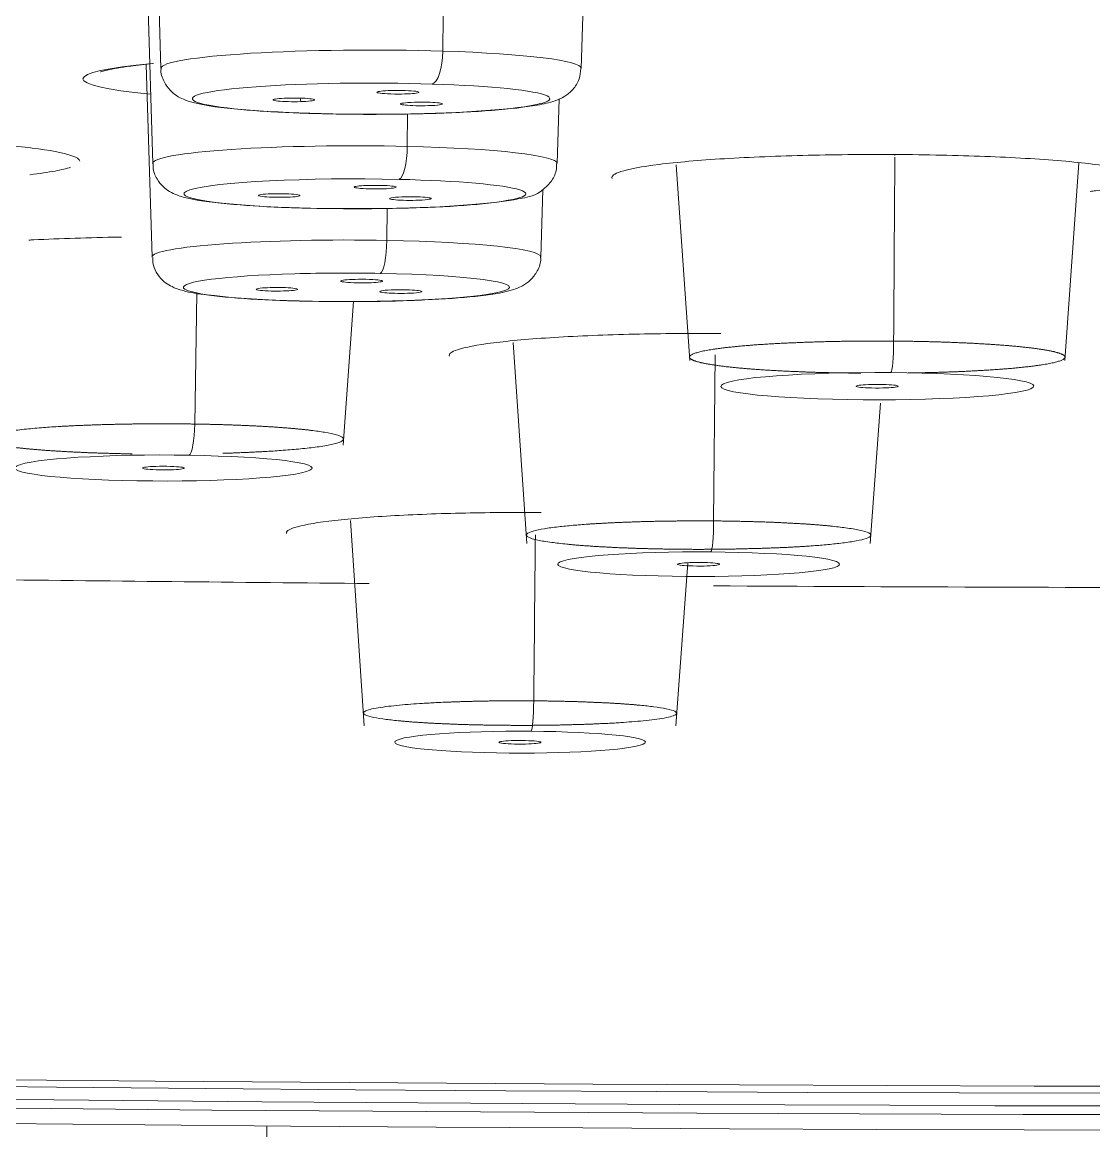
# Model space of a CAD drawing. Extents: x 19821 to 22981, y -91 to 2224.
# Drawn here: x 20677 to 20687.25, y 1291.2 to 1301.8 of the extents above; entities that cross this region are included whole.
import ezdxf

# ---------------------------------------------------------------- set-up
doc = ezdxf.new("R2010")
doc.units = 0
doc.header["$LTSCALE"] = 10
doc.header["$MEASUREMENT"] = 0
doc.layers.add('1', color=7, linetype='CONTINUOUS')

msp = doc.modelspace()

# ---------------------------------------------------------------- linework, layer by layer
at = {"layer": '1', "color": 7, "linetype": 'Continuous', "lineweight": 18}
for p, q in [((20678.265, 1303.466), (20678.328, 1301.355)), ((20678.193, 1302.29), (20678.249, 1300.447)), ((20682.346, 1301.355), (20682.364, 1301.957)), ((20678.187, 1301.392), (20678.243, 1299.552)), ((20682.116, 1300.447), (20682.135, 1301.064)), ((20683.254, 1300.432), (20683.384, 1298.563)), ((20686.971, 1298.563), (20687.105, 1300.454)), ((20681.96, 1299.552), (20681.979, 1300.196)), ((20680.069, 1297.755), (20680.17, 1299.127)), ((20681.697, 1298.734), (20681.828, 1296.813)), ((20685.042, 1298.188), (20685.047, 1298.188)), ((20685.111, 1296.813), (20685.208, 1298.154)), ((20678.096, 1297.413), (20678.105, 1297.413)), ((20680.141, 1297.034), (20680.272, 1295.07)), ((20683.251, 1295.07), (20683.367, 1296.629)), ((20683.347, 1296.499), (20683.352, 1296.499)), ((20679.341, 1291.243), (20679.341, 1217.442))]:
    msp.add_line(p, q, dxfattribs=at)
at = {"layer": '1', "color": 7, "linetype": 'Continuous', "lineweight": 13}
for p, q in [((20681.024, 1301.52), (20681.027, 1301.857)), ((20680.683, 1300.61), (20680.685, 1300.921)), ((20685.346, 1300.522), (20685.346, 1300.53)), ((20680.488, 1299.711), (20680.49, 1300.019)), ((20678.651, 1297.956), (20678.67, 1299.206)), ((20683.613, 1297.029), (20683.626, 1298.616))]:
    msp.add_line(p, q, dxfattribs=at)
at = {"layer": '1', "color": 7, "linetype": 'Continuous', "lineweight": 18}
for centre, major_axis, ratio, start_param, end_param in [((20690.341, 1301.967), (121.8, 0), 0.087156, 1.570796, 4.70718), ((20690.341, 1302.016), (119.248, 0), 0.087156, 1.570796, 3.197179), ((20690.341, 1301.967), (-120.85, 0), 0.087156, 4.712389, 7.853982), ((20690.341, 1301.967), (119.464, 0), 0.087156, 1.570796, 3.186508), ((20690.341, 1301.967), (119.464, 0), 0.087156, 3.216942, 4.712389), ((20690.341, 1302.016), (119.248, 0), 0.087156, 3.248753, 4.705425), ((20690.341, 1301.967), (-123.486, 0), 0.087156, 0.153054, 1.5633), ((20680.101, 1299.263), (-1.559, 0), 0.087156, 4.502949, 5.033338), ((20685.308, 1298.746), (0.002, 0.3), 0.086797, 3.22925, 4.721341), ((20685.177, 1298.317), (-1.496, 0), 0.087156, 4.62515, 7.766613), ((20685.178, 1298.318), (-1.496, 0), 0.087154, 1.4835, 4.625079), ((20678.599, 1297.956), (0.005, 0.3), 0.172877, 3.23031, 4.713541), ((20678.352, 1297.536), (-1.422, 0), 0.087156, 4.538222, 7.678897), ((20678.351, 1297.535), (-1.422, 0), 0.087155, 1.396508, 4.537425), ((20683.587, 1297.032), (0.002, 0.3), 0.086574, 3.229423, 4.703739), ((20683.47, 1296.616), (-1.348, 0), 0.087156, 4.625452, 7.765963), ((20683.469, 1296.616), (-1.348, 0), 0.087156, 1.483589, 4.624639), ((20681.867, 1295.318), (0.002, 0.3), 0.086096, 3.229749, 4.686131), ((20681.764, 1294.915), (-1.2, 0), 0.087156, 4.626468, 7.765185), ((20681.76, 1294.915), (-1.2, 0), 0.087156, 1.48502, 4.62345)]:
    msp.add_ellipse(centre, major_axis=major_axis, ratio=ratio, start_param=start_param, end_param=end_param, dxfattribs=at)
at = {"layer": '1', "color": 7, "linetype": 'Continuous', "lineweight": 13}
for centre, major_axis, ratio, start_param, end_param in [((20680.337, 1301.356), (-2.009, 0), 0.087156, 4.363323, 6.285782), ((20680.921, 1301.505), (0.01, 0.3), 0.340719, 3.234429, 4.775234), ((20680.337, 1301.356), (-2.009, 0), 0.087156, 3.138937, 4.363323), ((20680.101, 1301.255), (2.519, 0), 0.087156, 2.399948, 3.874337), ((20680.337, 1301.066), (-1.709, 0), 0.087156, 4.363323, 7.504916), ((20680.337, 1301.066), (-1.709, 0), 0.087156, 1.22173, 4.363323), ((20679.752, 1301.225), (-0.01, -0.3), 0.340719, 5.27006, 5.40642), ((20680.182, 1300.447), (-1.934, 0), 0.087156, 4.45059, 6.28577), ((20680.605, 1300.594), (0.007, 0.3), 0.257834, 3.231921, 4.772726), ((20680.182, 1300.447), (-1.934, 0), 0.087156, 3.138926, 4.45059), ((20680.182, 1300.157), (-1.634, 0), 0.087156, 4.45059, 7.592182), ((20680.182, 1300.157), (-1.634, 0), 0.087156, 1.308997, 4.45059), ((20679.759, 1300.318), (-0.007, -0.3), 0.257834, 6.161843, 6.373514), ((20680.101, 1299.553), (-1.859, 0), 0.087156, 4.502949, 6.285805), ((20680.425, 1299.695), (0.006, 0.3), 0.207121, 3.230798, 4.771604), ((20680.101, 1299.553), (-1.859, 0), 0.087156, 3.138956, 4.502949), ((20680.101, 1299.263), (-1.559, 0), 0.087156, 5.033339, 7.644542), ((20680.101, 1299.263), (-1.559, 0), 0.087156, 1.361357, 4.502949), ((20690.341, 1305.454), (-104, 0), 0.087156, 1.43777, 1.474291), ((20690.341, 1305.454), (-104, 0), 0.087156, 1.50605, 1.555383)]:
    msp.add_ellipse(centre, major_axis=major_axis, ratio=ratio, start_param=start_param, end_param=end_param, dxfattribs=at)
at = {"layer": '1', "color": 7, "linetype": 'Continuous', "lineweight": 18}
for points, knots in [([(20677.751, 1301.322), (20677.751, 1301.322), (20677.756, 1301.325), (20677.821, 1301.344), (20677.997, 1301.374), (20678.175, 1301.394), (20678.255, 1301.402)], [0, 0, 0, 0, 0.063772, 0.304481, 0.718024, 1, 1, 1, 1]), ([(20678.329, 1301.356), (20678.329, 1301.354), (20678.322, 1301.311), (20678.353, 1301.23), (20678.412, 1301.144), (20678.482, 1301.089), (20678.561, 1301.05), (20678.717, 1301.003), (20679.025, 1300.962), (20679.465, 1300.935), (20679.704, 1300.926), (20679.743, 1300.925)], [0, 0, 0, 0, 0.00218, 0.063396, 0.114386, 0.164385, 0.224285, 0.330972, 0.666495, 0.946681, 1, 1, 1, 1]), ([(20679.743, 1300.925), (20679.916, 1300.92), (20680.301, 1300.913), (20680.933, 1300.921), (20681.525, 1300.951), (20681.894, 1300.994), (20682.069, 1301.033), (20682.176, 1301.077), (20682.267, 1301.146), (20682.331, 1301.245), (20682.341, 1301.319), (20682.342, 1301.355)], [0, 0, 0, 0, 0.150738, 0.338015, 0.52725, 0.72102, 0.830784, 0.887497, 0.928757, 0.967695, 1, 1, 1, 1]), ([(20675.669, 1300.681), (20675.967, 1300.674), (20676.497, 1300.652), (20677.14, 1300.597), (20677.484, 1300.531), (20677.55, 1300.487), (20677.551, 1300.468)], [0, 0, 0, 0, 0.267566, 0.535132, 0.802698, 1, 1, 1, 1]), ([(20682.642, 1300.304), (20682.634, 1300.326), (20682.695, 1300.373), (20683.05, 1300.44), (20683.684, 1300.496), (20684.51, 1300.529), (20685.093, 1300.534), (20685.4, 1300.532)], [0, 0, 0, 0, 0.174064, 0.380548, 0.587032, 0.793516, 1, 1, 1, 1]), ([(20685.4, 1300.532), (20685.708, 1300.529), (20686.274, 1300.516), (20687.018, 1300.471), (20687.533, 1300.405), (20687.758, 1300.332), (20687.682, 1300.253), (20687.421, 1300.204), (20687.232, 1300.181), (20687.215, 1300.179)], [0, 0, 0, 0, 0.164043, 0.328087, 0.49213, 0.656173, 0.820216, 0.98426, 1, 1, 1, 1]), ([(20678.254, 1300.447), (20678.252, 1300.434), (20678.249, 1300.382), (20678.285, 1300.299), (20678.347, 1300.221), (20678.417, 1300.172), (20678.5, 1300.135), (20678.655, 1300.094), (20678.972, 1300.053), (20679.421, 1300.028), (20679.684, 1300.02), (20679.752, 1300.019)], [0, 0, 0, 0, 0.017705, 0.072926, 0.120609, 0.168693, 0.229096, 0.347228, 0.648205, 0.911261, 1, 1, 1, 1]), ([(20679.752, 1300.019), (20679.926, 1300.015), (20680.303, 1300.011), (20680.9, 1300.024), (20681.441, 1300.056), (20681.76, 1300.109), (20681.923, 1300.141), (20682.059, 1300.264), (20682.109, 1300.36), (20682.112, 1300.423), (20682.11, 1300.447)], [0, 0, 0, 0, 0.159977, 0.355035, 0.552759, 0.757967, 0.891709, 0.935023, 0.976872, 1, 1, 1, 1]), ([(20677.464, 1300.411), (20677.426, 1300.398), (20677.322, 1300.373), (20677.167, 1300.35), (20677.074, 1300.339)], [0, 0, 0, 0, 0.47938, 1, 1, 1, 1]), ([(20677.065, 1299.714), (20677.08, 1299.715), (20677.344, 1299.728), (20677.651, 1299.738), (20677.942, 1299.743), (20677.949, 1299.743)], [0, 0, 0, 0, 0.056804, 0.975315, 1, 1, 1, 1]), ([(20678.249, 1299.547), (20678.248, 1299.513), (20678.256, 1299.447), (20678.309, 1299.362), (20678.374, 1299.301), (20678.445, 1299.261), (20678.555, 1299.222), (20678.747, 1299.187), (20679.169, 1299.147), (20679.554, 1299.133), (20679.772, 1299.129)], [0, 0, 0, 0, 0.044197, 0.093978, 0.140064, 0.190151, 0.263997, 0.462037, 0.730123, 1, 1, 1, 1]), ([(20679.772, 1299.129), (20679.943, 1299.126), (20680.308, 1299.124), (20680.874, 1299.139), (20681.372, 1299.175), (20681.622, 1299.214), (20681.765, 1299.262), (20681.862, 1299.325), (20681.931, 1299.417), (20681.965, 1299.504), (20681.958, 1299.551), (20681.956, 1299.558)], [0, 0, 0, 0, 0.166528, 0.36578, 0.568239, 0.781391, 0.85973, 0.905339, 0.948156, 0.992539, 1, 1, 1, 1]), ([(20681.086, 1298.606), (20681.078, 1298.626), (20681.134, 1298.671), (20681.467, 1298.734), (20682.056, 1298.787), (20682.847, 1298.819), (20683.395, 1298.823), (20683.683, 1298.821)], [0, 0, 0, 0, 0.174661, 0.380996, 0.587331, 0.793665, 1, 1, 1, 1]), ([(20685.021, 1298.442), (20685.014, 1298.442), (20684.999, 1298.442), (20684.978, 1298.442), (20684.956, 1298.443), (20684.934, 1298.443), (20684.913, 1298.443), (20684.891, 1298.444), (20684.868, 1298.444), (20684.846, 1298.444), (20684.824, 1298.445), (20684.801, 1298.445), (20684.779, 1298.445), (20684.756, 1298.446), (20684.733, 1298.446), (20684.71, 1298.447), (20684.688, 1298.447), (20684.665, 1298.448), (20684.641, 1298.449), (20684.618, 1298.449), (20684.595, 1298.45), (20684.572, 1298.451), (20684.549, 1298.451), (20684.525, 1298.452), (20684.502, 1298.453), (20684.479, 1298.454), (20684.455, 1298.455), (20684.432, 1298.456), (20684.408, 1298.457), (20684.385, 1298.458), (20684.362, 1298.459), (20684.338, 1298.46), (20684.315, 1298.461), (20684.292, 1298.462), (20684.269, 1298.463), (20684.245, 1298.464), (20684.222, 1298.465), (20684.199, 1298.467), (20684.176, 1298.468), (20684.154, 1298.469), (20684.131, 1298.471), (20684.108, 1298.472), (20684.086, 1298.474), (20684.064, 1298.475), (20684.041, 1298.477), (20684.019, 1298.478), (20683.997, 1298.48), (20683.976, 1298.482), (20683.954, 1298.483), (20683.933, 1298.485), (20683.912, 1298.487), (20683.891, 1298.489), (20683.87, 1298.49), (20683.85, 1298.492), (20683.83, 1298.494), (20683.81, 1298.496), (20683.791, 1298.498), (20683.771, 1298.5), (20683.752, 1298.502), (20683.734, 1298.504), (20683.715, 1298.507), (20683.697, 1298.509), (20683.68, 1298.511), (20683.663, 1298.513), (20683.646, 1298.516), (20683.629, 1298.518), (20683.613, 1298.52), (20683.598, 1298.523), (20683.583, 1298.525), (20683.568, 1298.528), (20683.554, 1298.53), (20683.54, 1298.533), (20683.526, 1298.535), (20683.514, 1298.538), (20683.501, 1298.541), (20683.489, 1298.543), (20683.478, 1298.546), (20683.468, 1298.549), (20683.457, 1298.552), (20683.448, 1298.554), (20683.439, 1298.557), (20683.431, 1298.56), (20683.423, 1298.563), (20683.416, 1298.566), (20683.409, 1298.569), (20683.403, 1298.572), (20683.398, 1298.575), (20683.394, 1298.578), (20683.39, 1298.581), (20683.387, 1298.584), (20683.384, 1298.587), (20683.383, 1298.59), (20683.382, 1298.593), (20683.382, 1298.596), (20683.382, 1298.6), (20683.383, 1298.603), (20683.386, 1298.606), (20683.389, 1298.61), (20683.396, 1298.615), (20683.406, 1298.621), (20683.418, 1298.627), (20683.433, 1298.632), (20683.451, 1298.638), (20683.471, 1298.643), (20683.492, 1298.649), (20683.516, 1298.654), (20683.542, 1298.659), (20683.57, 1298.664), (20683.6, 1298.669), (20683.631, 1298.674), (20683.664, 1298.678), (20683.699, 1298.683), (20683.735, 1298.687), (20683.772, 1298.691), (20683.811, 1298.695), (20683.851, 1298.699), (20683.891, 1298.703), (20683.933, 1298.706), (20683.976, 1298.71), (20684.019, 1298.713), (20684.064, 1298.716), (20684.109, 1298.719), (20684.154, 1298.722), (20684.2, 1298.724), (20684.246, 1298.727), (20684.293, 1298.729), (20684.34, 1298.731), (20684.387, 1298.733), (20684.435, 1298.735), (20684.482, 1298.737), (20684.529, 1298.739), (20684.577, 1298.74), (20684.624, 1298.742), (20684.671, 1298.743), (20684.718, 1298.744), (20684.765, 1298.745), (20684.812, 1298.746), (20684.858, 1298.747), (20684.903, 1298.747), (20684.949, 1298.748), (20684.994, 1298.748), (20685.038, 1298.749), (20685.082, 1298.749), (20685.126, 1298.749), (20685.168, 1298.749), (20685.211, 1298.749), (20685.252, 1298.749), (20685.293, 1298.749), (20685.32, 1298.749), (20685.334, 1298.749)], [0, 0, 0, 0, 0.003803, 0.007635, 0.011497, 0.015388, 0.019309, 0.02326, 0.02724, 0.031249, 0.035289, 0.039358, 0.043456, 0.047584, 0.051742, 0.055929, 0.060146, 0.064392, 0.068668, 0.072973, 0.077308, 0.081673, 0.086067, 0.090491, 0.094945, 0.099428, 0.10394, 0.108482, 0.113054, 0.117655, 0.122286, 0.126947, 0.131637, 0.136357, 0.141106, 0.145885, 0.150693, 0.155532, 0.160399, 0.165297, 0.170223, 0.17518, 0.180166, 0.185182, 0.190227, 0.195302, 0.200406, 0.20554, 0.210704, 0.215897, 0.22112, 0.226373, 0.231655, 0.236967, 0.242308, 0.247679, 0.25308, 0.25851, 0.26397, 0.269459, 0.274978, 0.280527, 0.286105, 0.291713, 0.29735, 0.303017, 0.308714, 0.314441, 0.320196, 0.325982, 0.331797, 0.337642, 0.343517, 0.349421, 0.355355, 0.361318, 0.367311, 0.373334, 0.379386, 0.385468, 0.391579, 0.397721, 0.403891, 0.410092, 0.416322, 0.422582, 0.428871, 0.43519, 0.441539, 0.447917, 0.454325, 0.460763, 0.46723, 0.473727, 0.480254, 0.48681, 0.493396, 0.500012, 0.512443, 0.524769, 0.536991, 0.549107, 0.561119, 0.573025, 0.584827, 0.596523, 0.608114, 0.6196, 0.630981, 0.642258, 0.653429, 0.664495, 0.675455, 0.686311, 0.697062, 0.707707, 0.718248, 0.728683, 0.739013, 0.749238, 0.759358, 0.769373, 0.779282, 0.789086, 0.798786, 0.80838, 0.817868, 0.827252, 0.83653, 0.845704, 0.854772, 0.863734, 0.872592, 0.881344, 0.889991, 0.898533, 0.90697, 0.915301, 0.923528, 0.931648, 0.939664, 0.947575, 0.95538, 0.96308, 0.970674, 0.978164, 0.985548, 0.992826, 1, 1, 1, 1]), ([(20685.334, 1298.749), (20685.341, 1298.749), (20685.355, 1298.749), (20685.377, 1298.748), (20685.398, 1298.748), (20685.42, 1298.748), (20685.442, 1298.748), (20685.464, 1298.747), (20685.486, 1298.747), (20685.508, 1298.747), (20685.53, 1298.746), (20685.553, 1298.746), (20685.575, 1298.745), (20685.598, 1298.745), (20685.621, 1298.744), (20685.644, 1298.744), (20685.667, 1298.743), (20685.69, 1298.743), (20685.713, 1298.742), (20685.736, 1298.741), (20685.759, 1298.741), (20685.782, 1298.74), (20685.805, 1298.739), (20685.829, 1298.739), (20685.852, 1298.738), (20685.875, 1298.737), (20685.899, 1298.736), (20685.922, 1298.735), (20685.946, 1298.734), (20685.969, 1298.733), (20685.992, 1298.732), (20686.016, 1298.731), (20686.039, 1298.73), (20686.062, 1298.729), (20686.085, 1298.728), (20686.108, 1298.727), (20686.132, 1298.725), (20686.155, 1298.724), (20686.177, 1298.723), (20686.2, 1298.721), (20686.223, 1298.72), (20686.246, 1298.719), (20686.268, 1298.717), (20686.29, 1298.716), (20686.313, 1298.714), (20686.335, 1298.713), (20686.357, 1298.711), (20686.378, 1298.709), (20686.4, 1298.708), (20686.421, 1298.706), (20686.442, 1298.704), (20686.463, 1298.702), (20686.484, 1298.7), (20686.504, 1298.699), (20686.524, 1298.697), (20686.544, 1298.695), (20686.564, 1298.693), (20686.583, 1298.691), (20686.602, 1298.689), (20686.62, 1298.686), (20686.639, 1298.684), (20686.657, 1298.682), (20686.674, 1298.68), (20686.692, 1298.678), (20686.708, 1298.675), (20686.725, 1298.673), (20686.741, 1298.671), (20686.757, 1298.668), (20686.772, 1298.666), (20686.787, 1298.663), (20686.801, 1298.661), (20686.815, 1298.658), (20686.828, 1298.656), (20686.841, 1298.653), (20686.853, 1298.65), (20686.865, 1298.648), (20686.876, 1298.645), (20686.887, 1298.642), (20686.897, 1298.639), (20686.907, 1298.636), (20686.916, 1298.634), (20686.924, 1298.631), (20686.932, 1298.628), (20686.939, 1298.625), (20686.945, 1298.622), (20686.951, 1298.619), (20686.956, 1298.616), (20686.961, 1298.613), (20686.965, 1298.61), (20686.968, 1298.607), (20686.97, 1298.604), (20686.972, 1298.601), (20686.973, 1298.598), (20686.973, 1298.594), (20686.972, 1298.591), (20686.971, 1298.588), (20686.969, 1298.585), (20686.965, 1298.581), (20686.959, 1298.576), (20686.949, 1298.57), (20686.936, 1298.564), (20686.921, 1298.558), (20686.904, 1298.553), (20686.884, 1298.547), (20686.862, 1298.542), (20686.838, 1298.537), (20686.812, 1298.532), (20686.784, 1298.527), (20686.755, 1298.522), (20686.723, 1298.517), (20686.69, 1298.513), (20686.656, 1298.508), (20686.62, 1298.504), (20686.582, 1298.5), (20686.544, 1298.496), (20686.504, 1298.492), (20686.463, 1298.488), (20686.422, 1298.485), (20686.379, 1298.481), (20686.335, 1298.478), (20686.291, 1298.475), (20686.246, 1298.472), (20686.201, 1298.469), (20686.155, 1298.467), (20686.109, 1298.464), (20686.062, 1298.462), (20686.015, 1298.459), (20685.968, 1298.457), (20685.921, 1298.455), (20685.873, 1298.454), (20685.826, 1298.452), (20685.778, 1298.451), (20685.731, 1298.449), (20685.684, 1298.448), (20685.637, 1298.447), (20685.59, 1298.446), (20685.543, 1298.445), (20685.505, 1298.444), (20685.482, 1298.444), (20685.474, 1298.444)], [0, 0, 0, 0, 0.004129, 0.008291, 0.012485, 0.016712, 0.020971, 0.025262, 0.029585, 0.033941, 0.038329, 0.04275, 0.047203, 0.051688, 0.056206, 0.060756, 0.065339, 0.069953, 0.074601, 0.07928, 0.083992, 0.088736, 0.093513, 0.098322, 0.103163, 0.108036, 0.112942, 0.117881, 0.122851, 0.127854, 0.13289, 0.137957, 0.143057, 0.14819, 0.153355, 0.158552, 0.163781, 0.169043, 0.174337, 0.179663, 0.185022, 0.190413, 0.195837, 0.201293, 0.206781, 0.212301, 0.217854, 0.223439, 0.229057, 0.234706, 0.240389, 0.246103, 0.25185, 0.257629, 0.26344, 0.269284, 0.27516, 0.281069, 0.287009, 0.292983, 0.298988, 0.305026, 0.311096, 0.317198, 0.323333, 0.3295, 0.335699, 0.341931, 0.348195, 0.354491, 0.360819, 0.36718, 0.373573, 0.379999, 0.386457, 0.392947, 0.399469, 0.406024, 0.412611, 0.41923, 0.425882, 0.432565, 0.439282, 0.44603, 0.452811, 0.459624, 0.466469, 0.473347, 0.480257, 0.487199, 0.494173, 0.50118, 0.508219, 0.51529, 0.522394, 0.52953, 0.536698, 0.543899, 0.557417, 0.570821, 0.58411, 0.597285, 0.610347, 0.623293, 0.636126, 0.648845, 0.661449, 0.673939, 0.686315, 0.698576, 0.710724, 0.722757, 0.734676, 0.746481, 0.758172, 0.769748, 0.781211, 0.792559, 0.803794, 0.814914, 0.82592, 0.836812, 0.84759, 0.858254, 0.868803, 0.879239, 0.889561, 0.899768, 0.909862, 0.919841, 0.929706, 0.939458, 0.949095, 0.958618, 0.968028, 0.977323, 0.986504, 0.995571, 1, 1, 1, 1]), ([(20678.053, 1297.671), (20678.046, 1297.671), (20678.034, 1297.671), (20678.015, 1297.671), (20677.996, 1297.672), (20677.977, 1297.672), (20677.958, 1297.672), (20677.939, 1297.673), (20677.92, 1297.673), (20677.901, 1297.674), (20677.882, 1297.674), (20677.863, 1297.675), (20677.844, 1297.675), (20677.825, 1297.676), (20677.806, 1297.676), (20677.788, 1297.677), (20677.769, 1297.677), (20677.75, 1297.678), (20677.732, 1297.678), (20677.713, 1297.679), (20677.695, 1297.68), (20677.676, 1297.68), (20677.658, 1297.681), (20677.639, 1297.682), (20677.621, 1297.682), (20677.603, 1297.683), (20677.585, 1297.684), (20677.567, 1297.685), (20677.549, 1297.686), (20677.531, 1297.686), (20677.513, 1297.687), (20677.495, 1297.688), (20677.478, 1297.689), (20677.46, 1297.69), (20677.443, 1297.691), (20677.425, 1297.692), (20677.408, 1297.693), (20677.391, 1297.694), (20677.374, 1297.695), (20677.357, 1297.696), (20677.34, 1297.697), (20677.324, 1297.698), (20677.307, 1297.699), (20677.291, 1297.7), (20677.274, 1297.701), (20677.258, 1297.702), (20677.242, 1297.703), (20677.226, 1297.704), (20677.21, 1297.705), (20677.195, 1297.707), (20677.179, 1297.708), (20677.164, 1297.709), (20677.149, 1297.71), (20677.134, 1297.712), (20677.119, 1297.713), (20677.104, 1297.714), (20677.09, 1297.715), (20677.075, 1297.717), (20677.061, 1297.718), (20677.047, 1297.719), (20677.033, 1297.721), (20677.02, 1297.722), (20677.006, 1297.724), (20676.993, 1297.725), (20676.98, 1297.726), (20676.967, 1297.728), (20676.954, 1297.729), (20676.896, 1297.736), (20676.796, 1297.751), (20676.682, 1297.775), (20676.618, 1297.806), (20676.638, 1297.837), (20676.734, 1297.866), (20676.87, 1297.889), (20677.029, 1297.907), (20677.194, 1297.922), (20677.321, 1297.93), (20677.402, 1297.935), (20677.44, 1297.937), (20677.479, 1297.939), (20677.519, 1297.941), (20677.559, 1297.942), (20677.599, 1297.944), (20677.64, 1297.946), (20677.681, 1297.947), (20677.722, 1297.949), (20677.764, 1297.95), (20677.806, 1297.951), (20677.848, 1297.952), (20677.89, 1297.953), (20677.932, 1297.954), (20677.975, 1297.955), (20678.018, 1297.956), (20678.06, 1297.956), (20678.103, 1297.957), (20678.146, 1297.957), (20678.189, 1297.958), (20678.232, 1297.958), (20678.274, 1297.958), (20678.317, 1297.958), (20678.359, 1297.958), (20678.402, 1297.958), (20678.444, 1297.958), (20678.486, 1297.958), (20678.527, 1297.957), (20678.569, 1297.957), (20678.61, 1297.956), (20678.637, 1297.956), (20678.651, 1297.956)], [0, 0, 0, 0, 0.003581, 0.007169, 0.010763, 0.014363, 0.01797, 0.021584, 0.025204, 0.02883, 0.032463, 0.036102, 0.039747, 0.043399, 0.047058, 0.050723, 0.054394, 0.058072, 0.061756, 0.065446, 0.069144, 0.072847, 0.076557, 0.080273, 0.083996, 0.087726, 0.091461, 0.095203, 0.098952, 0.102707, 0.106469, 0.110237, 0.114011, 0.117792, 0.121579, 0.125373, 0.129173, 0.13298, 0.136793, 0.140613, 0.144439, 0.148271, 0.15211, 0.155955, 0.159807, 0.163666, 0.16753, 0.171402, 0.175279, 0.179163, 0.183054, 0.186951, 0.190855, 0.194765, 0.198681, 0.202604, 0.206533, 0.210469, 0.214411, 0.21836, 0.222316, 0.226277, 0.230245, 0.23422, 0.238201, 0.242189, 0.246183, 0.250183, 0.29761, 0.355048, 0.422489, 0.499923, 0.562507, 0.618797, 0.668784, 0.712461, 0.74982, 0.7583, 0.766752, 0.775177, 0.783575, 0.791945, 0.800289, 0.808605, 0.816893, 0.825155, 0.833389, 0.841596, 0.849776, 0.857928, 0.866053, 0.874151, 0.882222, 0.890265, 0.898281, 0.906269, 0.91423, 0.922164, 0.930071, 0.93795, 0.945802, 0.953627, 0.961424, 0.969194, 0.976937, 0.984652, 0.99234, 1, 1, 1, 1]), ([(20678.651, 1297.956), (20678.657, 1297.956), (20678.67, 1297.956), (20678.689, 1297.955), (20678.708, 1297.955), (20678.727, 1297.955), (20678.746, 1297.954), (20678.765, 1297.954), (20678.784, 1297.953), (20678.803, 1297.953), (20678.822, 1297.952), (20678.841, 1297.952), (20678.86, 1297.951), (20678.879, 1297.951), (20678.898, 1297.95), (20678.916, 1297.95), (20678.935, 1297.949), (20678.954, 1297.949), (20678.972, 1297.948), (20678.991, 1297.948), (20679.01, 1297.947), (20679.028, 1297.946), (20679.047, 1297.946), (20679.065, 1297.945), (20679.083, 1297.944), (20679.101, 1297.943), (20679.119, 1297.943), (20679.138, 1297.942), (20679.156, 1297.941), (20679.173, 1297.94), (20679.191, 1297.939), (20679.209, 1297.939), (20679.227, 1297.938), (20679.244, 1297.937), (20679.262, 1297.936), (20679.279, 1297.935), (20679.296, 1297.934), (20679.313, 1297.933), (20679.33, 1297.932), (20679.347, 1297.931), (20679.364, 1297.93), (20679.381, 1297.929), (20679.397, 1297.928), (20679.414, 1297.927), (20679.43, 1297.926), (20679.446, 1297.925), (20679.462, 1297.923), (20679.478, 1297.922), (20679.494, 1297.921), (20679.509, 1297.92), (20679.525, 1297.919), (20679.54, 1297.918), (20679.555, 1297.916), (20679.57, 1297.915), (20679.585, 1297.914), (20679.6, 1297.912), (20679.614, 1297.911), (20679.629, 1297.91), (20679.643, 1297.908), (20679.657, 1297.907), (20679.671, 1297.906), (20679.684, 1297.904), (20679.698, 1297.903), (20679.711, 1297.902), (20679.724, 1297.9), (20679.737, 1297.899), (20679.749, 1297.897), (20679.807, 1297.89), (20679.908, 1297.876), (20680.021, 1297.851), (20680.085, 1297.821), (20680.065, 1297.789), (20679.969, 1297.76), (20679.833, 1297.737), (20679.673, 1297.719), (20679.508, 1297.705), (20679.382, 1297.696), (20679.301, 1297.692), (20679.263, 1297.69), (20679.224, 1297.688), (20679.184, 1297.686), (20679.144, 1297.684), (20679.104, 1297.683), (20679.063, 1297.681), (20679.022, 1297.679), (20678.98, 1297.678), (20678.947, 1297.677), (20678.927, 1297.676), (20678.921, 1297.676)], [0, 0, 0, 0, 0.004293, 0.008593, 0.012901, 0.017216, 0.021538, 0.025867, 0.030204, 0.034548, 0.038899, 0.043257, 0.047623, 0.051996, 0.056376, 0.060764, 0.065159, 0.069561, 0.07397, 0.078387, 0.08281, 0.087241, 0.09168, 0.096125, 0.100578, 0.105038, 0.109506, 0.11398, 0.118462, 0.122951, 0.127448, 0.131951, 0.136462, 0.140981, 0.145506, 0.150039, 0.154579, 0.159126, 0.16368, 0.168242, 0.172811, 0.177387, 0.18197, 0.186561, 0.191159, 0.195764, 0.200377, 0.204996, 0.209623, 0.214257, 0.218899, 0.223547, 0.228203, 0.232866, 0.237537, 0.242214, 0.246899, 0.251591, 0.256291, 0.260997, 0.265711, 0.270432, 0.27516, 0.279896, 0.284638, 0.289388, 0.294146, 0.29891, 0.355856, 0.424584, 0.505071, 0.597291, 0.672326, 0.739703, 0.799419, 0.851472, 0.895861, 0.90603, 0.916165, 0.926264, 0.936328, 0.946357, 0.956351, 0.966309, 0.976232, 0.98612, 0.995973, 1, 1, 1, 1]), ([(20679.529, 1296.908), (20679.521, 1296.928), (20679.576, 1296.97), (20679.897, 1297.03), (20680.453, 1297.079), (20681.187, 1297.108), (20681.697, 1297.112), (20681.965, 1297.11)], [0, 0, 0, 0, 0.177739, 0.383304, 0.58887, 0.794435, 1, 1, 1, 1]), ([(20683.326, 1296.759), (20683.319, 1296.759), (20683.305, 1296.759), (20683.284, 1296.759), (20683.263, 1296.76), (20683.242, 1296.76), (20683.221, 1296.76), (20683.2, 1296.76), (20683.179, 1296.761), (20683.158, 1296.761), (20683.136, 1296.761), (20683.115, 1296.762), (20683.094, 1296.762), (20683.073, 1296.763), (20683.053, 1296.763), (20683.032, 1296.763), (20683.011, 1296.764), (20682.99, 1296.764), (20682.969, 1296.765), (20682.948, 1296.766), (20682.928, 1296.766), (20682.907, 1296.767), (20682.886, 1296.767), (20682.866, 1296.768), (20682.845, 1296.769), (20682.825, 1296.769), (20682.805, 1296.77), (20682.785, 1296.771), (20682.764, 1296.772), (20682.744, 1296.773), (20682.724, 1296.773), (20682.705, 1296.774), (20682.685, 1296.775), (20682.665, 1296.776), (20682.646, 1296.777), (20682.626, 1296.778), (20682.607, 1296.779), (20682.588, 1296.78), (20682.569, 1296.781), (20682.55, 1296.782), (20682.531, 1296.783), (20682.513, 1296.784), (20682.494, 1296.785), (20682.476, 1296.786), (20682.458, 1296.787), (20682.44, 1296.789), (20682.422, 1296.79), (20682.404, 1296.791), (20682.387, 1296.792), (20682.37, 1296.794), (20682.352, 1296.795), (20682.336, 1296.796), (20682.319, 1296.797), (20682.302, 1296.799), (20682.286, 1296.8), (20682.27, 1296.802), (20682.254, 1296.803), (20682.238, 1296.804), (20682.223, 1296.806), (20682.16, 1296.812), (20682.049, 1296.825), (20681.917, 1296.847), (20681.826, 1296.875), (20681.813, 1296.905), (20681.876, 1296.932), (20681.983, 1296.955), (20682.117, 1296.973), (20682.26, 1296.987), (20682.372, 1296.996), (20682.445, 1297.001), (20682.479, 1297.003), (20682.515, 1297.005), (20682.55, 1297.007), (20682.587, 1297.009), (20682.623, 1297.011), (20682.661, 1297.013), (20682.698, 1297.014), (20682.736, 1297.016), (20682.775, 1297.018), (20682.814, 1297.019), (20682.853, 1297.02), (20682.892, 1297.022), (20682.931, 1297.023), (20682.971, 1297.024), (20683.011, 1297.025), (20683.051, 1297.026), (20683.091, 1297.026), (20683.132, 1297.027), (20683.172, 1297.028), (20683.213, 1297.028), (20683.253, 1297.029), (20683.293, 1297.029), (20683.334, 1297.03), (20683.374, 1297.03), (20683.414, 1297.03), (20683.454, 1297.03), (20683.494, 1297.03), (20683.534, 1297.03), (20683.574, 1297.03), (20683.6, 1297.029), (20683.613, 1297.029)], [0, 0, 0, 0, 0.004085, 0.008179, 0.01228, 0.016389, 0.020507, 0.024632, 0.028765, 0.032907, 0.037056, 0.041213, 0.045379, 0.049552, 0.053733, 0.057922, 0.06212, 0.066325, 0.070538, 0.074759, 0.078989, 0.083226, 0.087471, 0.091725, 0.095986, 0.100255, 0.104532, 0.108818, 0.113111, 0.117413, 0.121722, 0.126039, 0.130365, 0.134698, 0.13904, 0.143389, 0.147747, 0.152113, 0.156486, 0.160868, 0.165258, 0.169655, 0.174061, 0.178475, 0.182897, 0.187327, 0.191765, 0.196211, 0.200665, 0.205127, 0.209597, 0.214075, 0.218561, 0.223056, 0.227558, 0.232069, 0.236587, 0.241114, 0.245648, 0.250191, 0.297762, 0.355246, 0.422636, 0.499927, 0.562657, 0.619022, 0.66901, 0.71261, 0.749816, 0.758314, 0.766783, 0.775224, 0.783637, 0.792021, 0.800377, 0.808705, 0.817003, 0.825274, 0.833516, 0.841729, 0.849914, 0.85807, 0.866198, 0.874297, 0.882368, 0.89041, 0.898424, 0.906409, 0.914365, 0.922293, 0.930192, 0.938063, 0.945905, 0.953719, 0.961504, 0.96926, 0.976988, 0.984687, 0.992358, 1, 1, 1, 1]), ([(20683.613, 1297.029), (20683.62, 1297.029), (20683.634, 1297.029), (20683.655, 1297.029), (20683.676, 1297.029), (20683.697, 1297.029), (20683.718, 1297.028), (20683.739, 1297.028), (20683.76, 1297.028), (20683.781, 1297.027), (20683.802, 1297.027), (20683.823, 1297.027), (20683.844, 1297.026), (20683.865, 1297.026), (20683.886, 1297.025), (20683.907, 1297.025), (20683.928, 1297.024), (20683.949, 1297.024), (20683.97, 1297.023), (20683.99, 1297.023), (20684.011, 1297.022), (20684.032, 1297.022), (20684.052, 1297.021), (20684.073, 1297.02), (20684.093, 1297.02), (20684.114, 1297.019), (20684.134, 1297.018), (20684.154, 1297.017), (20684.174, 1297.017), (20684.194, 1297.016), (20684.214, 1297.015), (20684.234, 1297.014), (20684.254, 1297.013), (20684.274, 1297.012), (20684.293, 1297.011), (20684.312, 1297.01), (20684.332, 1297.009), (20684.351, 1297.008), (20684.37, 1297.007), (20684.389, 1297.006), (20684.408, 1297.005), (20684.426, 1297.004), (20684.445, 1297.003), (20684.463, 1297.002), (20684.481, 1297.001), (20684.499, 1297), (20684.517, 1296.999), (20684.535, 1296.997), (20684.552, 1296.996), (20684.569, 1296.995), (20684.586, 1296.993), (20684.603, 1296.992), (20684.62, 1296.991), (20684.637, 1296.989), (20684.653, 1296.988), (20684.669, 1296.987), (20684.685, 1296.985), (20684.701, 1296.984), (20684.716, 1296.982), (20684.779, 1296.976), (20684.89, 1296.963), (20685.022, 1296.941), (20685.113, 1296.913), (20685.126, 1296.884), (20685.063, 1296.856), (20684.956, 1296.834), (20684.823, 1296.815), (20684.679, 1296.801), (20684.567, 1296.792), (20684.495, 1296.787), (20684.46, 1296.785), (20684.425, 1296.783), (20684.389, 1296.781), (20684.353, 1296.779), (20684.316, 1296.777), (20684.279, 1296.776), (20684.241, 1296.774), (20684.203, 1296.772), (20684.164, 1296.771), (20684.126, 1296.769), (20684.087, 1296.768), (20684.047, 1296.767), (20684.008, 1296.766), (20683.968, 1296.765), (20683.928, 1296.764), (20683.888, 1296.763), (20683.848, 1296.762), (20683.808, 1296.761), (20683.767, 1296.76), (20683.727, 1296.76), (20683.686, 1296.759), (20683.646, 1296.759), (20683.606, 1296.759), (20683.565, 1296.759), (20683.525, 1296.758), (20683.485, 1296.758), (20683.445, 1296.758), (20683.405, 1296.758), (20683.365, 1296.759), (20683.339, 1296.759), (20683.326, 1296.759)], [0, 0, 0, 0, 0.004078, 0.008164, 0.012259, 0.016362, 0.020473, 0.024592, 0.02872, 0.032856, 0.037, 0.041152, 0.045313, 0.049482, 0.053659, 0.057845, 0.062039, 0.066241, 0.070451, 0.07467, 0.078897, 0.083132, 0.087375, 0.091627, 0.095887, 0.100155, 0.104432, 0.108716, 0.113009, 0.117311, 0.12162, 0.125938, 0.130264, 0.134598, 0.138941, 0.143292, 0.147651, 0.152018, 0.156394, 0.160777, 0.165169, 0.16957, 0.173978, 0.178395, 0.18282, 0.187253, 0.191695, 0.196145, 0.200603, 0.205069, 0.209543, 0.214026, 0.218517, 0.223016, 0.227523, 0.232039, 0.236563, 0.241095, 0.245635, 0.250184, 0.297654, 0.355114, 0.422544, 0.499915, 0.562606, 0.61894, 0.668919, 0.712542, 0.749809, 0.758306, 0.766775, 0.775216, 0.783628, 0.792011, 0.800366, 0.808692, 0.81699, 0.82526, 0.833501, 0.841713, 0.849897, 0.858053, 0.86618, 0.874278, 0.882349, 0.890391, 0.898404, 0.906389, 0.914346, 0.922274, 0.930174, 0.938046, 0.945889, 0.953704, 0.961491, 0.969249, 0.976979, 0.984681, 0.992355, 1, 1, 1, 1]), ([(20681.631, 1295.076), (20681.625, 1295.076), (20681.612, 1295.076), (20681.592, 1295.076), (20681.573, 1295.076), (20681.553, 1295.077), (20681.533, 1295.077), (20681.514, 1295.077), (20681.494, 1295.077), (20681.475, 1295.078), (20681.456, 1295.078), (20681.436, 1295.078), (20681.417, 1295.079), (20681.397, 1295.079), (20681.378, 1295.08), (20681.359, 1295.08), (20681.34, 1295.08), (20681.321, 1295.081), (20681.302, 1295.081), (20681.283, 1295.082), (20681.264, 1295.082), (20681.245, 1295.083), (20681.226, 1295.084), (20681.207, 1295.084), (20681.188, 1295.085), (20681.17, 1295.085), (20681.151, 1295.086), (20681.133, 1295.087), (20681.115, 1295.087), (20681.096, 1295.088), (20681.078, 1295.089), (20681.06, 1295.09), (20681.043, 1295.09), (20681.025, 1295.091), (20681.007, 1295.092), (20680.99, 1295.093), (20680.972, 1295.094), (20680.955, 1295.094), (20680.938, 1295.095), (20680.921, 1295.096), (20680.904, 1295.097), (20680.887, 1295.098), (20680.87, 1295.099), (20680.854, 1295.1), (20680.838, 1295.101), (20680.822, 1295.102), (20680.806, 1295.103), (20680.79, 1295.104), (20680.774, 1295.105), (20680.759, 1295.106), (20680.743, 1295.107), (20680.728, 1295.108), (20680.713, 1295.11), (20680.699, 1295.111), (20680.684, 1295.112), (20680.67, 1295.113), (20680.655, 1295.114), (20680.641, 1295.116), (20680.628, 1295.117), (20680.57, 1295.122), (20680.469, 1295.133), (20680.349, 1295.153), (20680.267, 1295.177), (20680.256, 1295.201), (20680.304, 1295.223), (20680.377, 1295.24), (20680.472, 1295.254), (20680.577, 1295.266), (20680.686, 1295.276), (20680.772, 1295.282), (20680.829, 1295.286), (20680.86, 1295.287), (20680.891, 1295.289), (20680.923, 1295.291), (20680.956, 1295.293), (20680.989, 1295.294), (20681.022, 1295.296), (20681.056, 1295.297), (20681.09, 1295.298), (20681.125, 1295.3), (20681.16, 1295.301), (20681.195, 1295.302), (20681.23, 1295.303), (20681.266, 1295.304), (20681.302, 1295.305), (20681.339, 1295.306), (20681.375, 1295.307), (20681.412, 1295.307), (20681.448, 1295.308), (20681.485, 1295.309), (20681.522, 1295.309), (20681.559, 1295.31), (20681.597, 1295.31), (20681.634, 1295.31), (20681.671, 1295.31), (20681.708, 1295.31), (20681.745, 1295.311), (20681.782, 1295.31), (20681.819, 1295.31), (20681.856, 1295.31), (20681.88, 1295.31), (20681.892, 1295.31)], [0, 0, 0, 0, 0.004177, 0.00836, 0.012546, 0.016738, 0.020934, 0.025136, 0.029341, 0.033552, 0.037767, 0.041987, 0.046212, 0.050442, 0.054676, 0.058915, 0.063159, 0.067408, 0.071661, 0.07592, 0.080183, 0.08445, 0.088723, 0.093, 0.097282, 0.101569, 0.105861, 0.110158, 0.114459, 0.118765, 0.123076, 0.127392, 0.131712, 0.136038, 0.140368, 0.144703, 0.149042, 0.153387, 0.157736, 0.162091, 0.16645, 0.170814, 0.175183, 0.179556, 0.183935, 0.188318, 0.192706, 0.197099, 0.201497, 0.205899, 0.210307, 0.214719, 0.219137, 0.223559, 0.227986, 0.232418, 0.236854, 0.241296, 0.245743, 0.250194, 0.297933, 0.355462, 0.422782, 0.499893, 0.552526, 0.600777, 0.644639, 0.684106, 0.71917, 0.749828, 0.758151, 0.766457, 0.774746, 0.783019, 0.791275, 0.799514, 0.807736, 0.815942, 0.82413, 0.832302, 0.840457, 0.848595, 0.856716, 0.86482, 0.872907, 0.880977, 0.889031, 0.897067, 0.905087, 0.91309, 0.921075, 0.929044, 0.936996, 0.944931, 0.952849, 0.96075, 0.968634, 0.976501, 0.984351, 0.992184, 1, 1, 1, 1]), ([(20681.892, 1295.31), (20681.899, 1295.31), (20681.912, 1295.31), (20681.932, 1295.31), (20681.951, 1295.309), (20681.971, 1295.309), (20681.99, 1295.309), (20682.01, 1295.309), (20682.029, 1295.308), (20682.048, 1295.308), (20682.068, 1295.308), (20682.087, 1295.307), (20682.107, 1295.307), (20682.126, 1295.307), (20682.145, 1295.306), (20682.164, 1295.306), (20682.184, 1295.305), (20682.203, 1295.305), (20682.222, 1295.304), (20682.241, 1295.304), (20682.26, 1295.303), (20682.279, 1295.303), (20682.297, 1295.302), (20682.316, 1295.302), (20682.335, 1295.301), (20682.353, 1295.3), (20682.372, 1295.3), (20682.39, 1295.299), (20682.409, 1295.298), (20682.427, 1295.298), (20682.445, 1295.297), (20682.463, 1295.296), (20682.481, 1295.295), (20682.499, 1295.295), (20682.516, 1295.294), (20682.534, 1295.293), (20682.551, 1295.292), (20682.569, 1295.291), (20682.586, 1295.29), (20682.603, 1295.29), (20682.62, 1295.289), (20682.636, 1295.288), (20682.653, 1295.287), (20682.669, 1295.286), (20682.686, 1295.285), (20682.702, 1295.284), (20682.718, 1295.283), (20682.734, 1295.282), (20682.749, 1295.281), (20682.765, 1295.279), (20682.78, 1295.278), (20682.795, 1295.277), (20682.81, 1295.276), (20682.825, 1295.275), (20682.84, 1295.274), (20682.854, 1295.273), (20682.868, 1295.271), (20682.882, 1295.27), (20682.896, 1295.269), (20682.953, 1295.264), (20683.054, 1295.252), (20683.174, 1295.233), (20683.257, 1295.209), (20683.267, 1295.184), (20683.22, 1295.163), (20683.147, 1295.146), (20683.052, 1295.132), (20682.947, 1295.12), (20682.838, 1295.11), (20682.752, 1295.104), (20682.695, 1295.1), (20682.664, 1295.098), (20682.632, 1295.096), (20682.6, 1295.095), (20682.568, 1295.093), (20682.535, 1295.092), (20682.501, 1295.09), (20682.468, 1295.089), (20682.433, 1295.087), (20682.399, 1295.086), (20682.364, 1295.085), (20682.329, 1295.084), (20682.293, 1295.083), (20682.257, 1295.082), (20682.221, 1295.081), (20682.185, 1295.08), (20682.148, 1295.079), (20682.112, 1295.078), (20682.075, 1295.078), (20682.038, 1295.077), (20682.001, 1295.077), (20681.964, 1295.076), (20681.927, 1295.076), (20681.89, 1295.076), (20681.853, 1295.075), (20681.816, 1295.075), (20681.779, 1295.075), (20681.742, 1295.075), (20681.705, 1295.075), (20681.668, 1295.076), (20681.643, 1295.076), (20681.631, 1295.076)], [0, 0, 0, 0, 0.00417, 0.008345, 0.012526, 0.016711, 0.020901, 0.025097, 0.029297, 0.033503, 0.037713, 0.041929, 0.046149, 0.050375, 0.054606, 0.058841, 0.063082, 0.067328, 0.071579, 0.075835, 0.080095, 0.084361, 0.088632, 0.092908, 0.097189, 0.101475, 0.105766, 0.110062, 0.114363, 0.118669, 0.12298, 0.127297, 0.131618, 0.135944, 0.140275, 0.144611, 0.148952, 0.153299, 0.15765, 0.162006, 0.166367, 0.170733, 0.175105, 0.179481, 0.183862, 0.188248, 0.19264, 0.197036, 0.201437, 0.205843, 0.210254, 0.214671, 0.219092, 0.223518, 0.227949, 0.232385, 0.236827, 0.241273, 0.245724, 0.25018, 0.297768, 0.355265, 0.422644, 0.499872, 0.552453, 0.60066, 0.644497, 0.683967, 0.719072, 0.749813, 0.758147, 0.766462, 0.77476, 0.78304, 0.791302, 0.799547, 0.807774, 0.815984, 0.824176, 0.832351, 0.840508, 0.848648, 0.85677, 0.864874, 0.872962, 0.881032, 0.889084, 0.897119, 0.905137, 0.913137, 0.92112, 0.929086, 0.937034, 0.944965, 0.952879, 0.960775, 0.968655, 0.976517, 0.984362, 0.992189, 1, 1, 1, 1])]:
    msp.add_open_spline(points, degree=3, knots=knots, dxfattribs=at)
for points in [[(20679.795, 1301.058), (20679.781, 1301.062), (20679.74, 1301.069), (20679.621, 1301.073), (20679.503, 1301.071), (20679.41, 1301.063), (20679.398, 1301.056), (20679.401, 1301.052)], [(20679.401, 1301.052), (20679.416, 1301.047), (20679.457, 1301.041), (20679.576, 1301.036), (20679.693, 1301.038), (20679.787, 1301.046), (20679.799, 1301.053), (20679.795, 1301.058)], [(20680.662, 1301.144), (20680.612, 1301.145), (20680.525, 1301.145), (20680.422, 1301.138), (20680.382, 1301.128), (20680.411, 1301.118), (20680.479, 1301.113), (20680.525, 1301.111)], [(20680.525, 1301.111), (20680.575, 1301.11), (20680.662, 1301.11), (20680.764, 1301.116), (20680.805, 1301.126), (20680.776, 1301.137), (20680.708, 1301.142), (20680.662, 1301.144)], [(20680.69, 1301.029), (20680.655, 1301.026), (20680.609, 1301.019), (20680.625, 1301.008), (20680.703, 1301), (20680.825, 1300.997), (20680.905, 1301), (20680.948, 1301.002)], [(20680.948, 1301.002), (20680.983, 1301.006), (20681.029, 1301.012), (20681.012, 1301.023), (20680.935, 1301.031), (20680.813, 1301.034), (20680.733, 1301.032), (20680.69, 1301.029)], [(20680.428, 1300.237), (20680.377, 1300.238), (20680.29, 1300.237), (20680.195, 1300.23), (20680.165, 1300.22), (20680.205, 1300.209), (20680.277, 1300.205), (20680.325, 1300.203)], [(20680.325, 1300.203), (20680.376, 1300.203), (20680.463, 1300.203), (20680.558, 1300.211), (20680.588, 1300.221), (20680.548, 1300.231), (20680.476, 1300.236), (20680.428, 1300.237)], [(20679.651, 1300.145), (20679.633, 1300.149), (20679.585, 1300.155), (20679.462, 1300.159), (20679.347, 1300.156), (20679.261, 1300.148), (20679.257, 1300.14), (20679.265, 1300.136)], [(20679.265, 1300.136), (20679.283, 1300.132), (20679.331, 1300.125), (20679.454, 1300.122), (20679.569, 1300.125), (20679.655, 1300.133), (20679.659, 1300.14), (20679.651, 1300.145)], [(20680.571, 1300.123), (20680.539, 1300.12), (20680.499, 1300.113), (20680.527, 1300.102), (20680.612, 1300.095), (20680.737, 1300.092), (20680.814, 1300.096), (20680.854, 1300.099)], [(20680.854, 1300.099), (20680.887, 1300.102), (20680.926, 1300.109), (20680.898, 1300.12), (20680.813, 1300.127), (20680.688, 1300.129), (20680.611, 1300.126), (20680.571, 1300.123)], [(20679.626, 1299.249), (20679.605, 1299.253), (20679.553, 1299.26), (20679.429, 1299.262), (20679.315, 1299.259), (20679.235, 1299.25), (20679.235, 1299.243), (20679.245, 1299.239)], [(20680.288, 1299.34), (20680.237, 1299.34), (20680.151, 1299.339), (20680.06, 1299.331), (20680.036, 1299.321), (20680.082, 1299.311), (20680.157, 1299.307), (20680.205, 1299.305)], [(20680.205, 1299.305), (20680.257, 1299.305), (20680.343, 1299.306), (20680.434, 1299.314), (20680.458, 1299.324), (20680.412, 1299.334), (20680.337, 1299.338), (20680.288, 1299.34)], [(20679.245, 1299.239), (20679.266, 1299.234), (20679.318, 1299.228), (20679.443, 1299.226), (20679.556, 1299.229), (20679.636, 1299.237), (20679.637, 1299.245), (20679.626, 1299.249)], [(20680.473, 1299.234), (20680.443, 1299.23), (20680.407, 1299.223), (20680.442, 1299.212), (20680.531, 1299.205), (20680.657, 1299.204), (20680.732, 1299.207), (20680.77, 1299.21)], [(20680.77, 1299.21), (20680.8, 1299.214), (20680.836, 1299.221), (20680.801, 1299.232), (20680.712, 1299.239), (20680.586, 1299.24), (20680.511, 1299.237), (20680.473, 1299.234)], [(20685.194, 1298.335), (20685.143, 1298.334), (20685.058, 1298.333), (20684.979, 1298.324), (20684.97, 1298.313), (20685.03, 1298.304), (20685.109, 1298.301), (20685.16, 1298.3)], [(20685.16, 1298.3), (20685.211, 1298.3), (20685.296, 1298.302), (20685.375, 1298.31), (20685.384, 1298.321), (20685.324, 1298.331), (20685.245, 1298.334), (20685.194, 1298.335)], [(20678.385, 1297.552), (20678.334, 1297.552), (20678.248, 1297.551), (20678.16, 1297.543), (20678.14, 1297.533), (20678.19, 1297.522), (20678.267, 1297.519), (20678.316, 1297.518)], [(20678.316, 1297.518), (20678.367, 1297.517), (20678.454, 1297.518), (20678.541, 1297.527), (20678.561, 1297.537), (20678.511, 1297.547), (20678.435, 1297.551), (20678.385, 1297.552)], [(20683.486, 1296.633), (20683.435, 1296.633), (20683.35, 1296.631), (20683.271, 1296.622), (20683.261, 1296.612), (20683.321, 1296.602), (20683.401, 1296.599), (20683.451, 1296.598)], [(20683.451, 1296.598), (20683.503, 1296.598), (20683.588, 1296.6), (20683.667, 1296.609), (20683.676, 1296.619), (20683.616, 1296.629), (20683.537, 1296.632), (20683.486, 1296.633)], [(20681.778, 1294.931), (20681.726, 1294.931), (20681.641, 1294.929), (20681.562, 1294.92), (20681.553, 1294.91), (20681.613, 1294.9), (20681.693, 1294.897), (20681.743, 1294.896)], [(20681.743, 1294.896), (20681.795, 1294.896), (20681.88, 1294.898), (20681.959, 1294.907), (20681.969, 1294.917), (20681.908, 1294.927), (20681.828, 1294.93), (20681.778, 1294.931)]]:
    msp.add_open_spline(points, degree=3, dxfattribs=at)
at = {"layer": '1', "color": 7, "linetype": 'Continuous', "lineweight": 13}
for points in [[(20685.334, 1298.749), (20685.338, 1299.335), (20685.342, 1299.921), (20685.346, 1300.507)], [(20681.892, 1295.31), (20681.898, 1295.839), (20681.903, 1296.368), (20681.908, 1296.898)]]:
    msp.add_open_spline(points, degree=3, dxfattribs=at)

doc.saveas('drawing.dxf')
